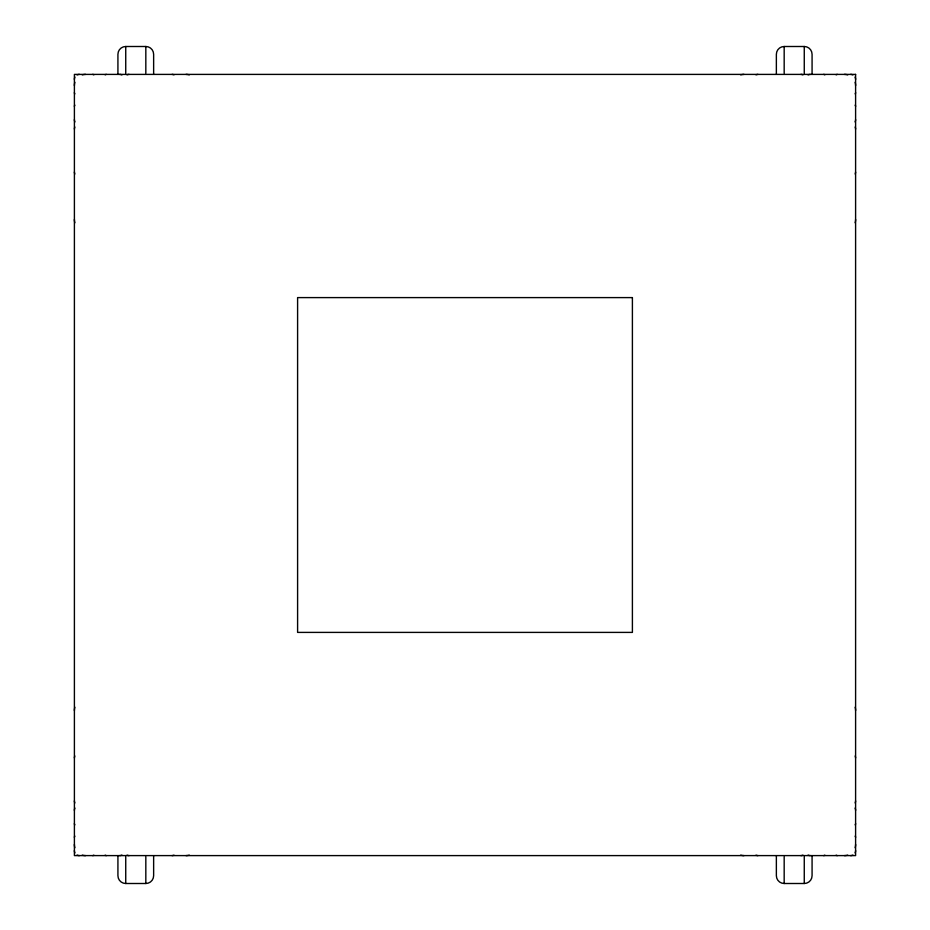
<?xml version="1.0" encoding="UTF-8"?>
<svg xmlns="http://www.w3.org/2000/svg" width="930" height="930" viewBox="0 0 930 930"><rect width="100%" height="100%" fill="white"/><g stroke="black" fill="none" stroke-linecap="round" stroke-linejoin="round"><path stroke-width="1.4" d="M117.924 74.377L117.924 54.312A7.812 7.812 0 0 1 125.736 46.5L145.824 46.5A7.812 7.812 0 0 1 153.636 54.312L153.636 74.377M776.364 74.377L776.364 54.312A7.812 7.812 0 0 1 784.176 46.5L804.264 46.5A7.812 7.812 0 0 1 812.076 54.312L812.076 74.377M117.924 855.623L117.924 875.688A7.812 7.812 0 0 0 125.736 883.5L145.824 883.5A7.812 7.812 0 0 0 153.636 875.688L153.636 855.623M776.364 855.623L776.364 875.688A7.812 7.812 0 0 0 784.176 883.5L804.264 883.5A7.812 7.812 0 0 0 812.076 875.688L812.076 855.623M804.264 46.5L804.264 73.226M804.264 856.774L804.264 883.5M784.176 46.5L784.176 73.226M784.176 856.774L784.176 883.5M145.824 46.5L145.824 73.226M145.824 856.774L145.824 883.5M125.736 46.5L125.736 73.226M125.736 856.774L125.736 883.5M74.4 710.52A11.16 11.16 0 0 1 74.9 707.23M85.56 855.6A11.16 11.16 0 0 1 82.27 855.1M74.9 847.73A11.16 11.16 0 0 1 74.4 844.44M189.29 855.1A11.16 11.16 0 0 1 186 855.6M855.1 707.23A11.16 11.16 0 0 1 855.6 710.52M855.6 844.44A11.16 11.16 0 0 1 855.1 847.73M847.73 855.1A11.16 11.16 0 0 1 844.44 855.6M744 855.6A11.16 11.16 0 0 1 740.71 855.1M74.9 222.77A11.16 11.16 0 0 1 74.4 219.48M74.4 85.56A11.16 11.16 0 0 1 74.9 82.27M82.27 74.9A11.16 11.16 0 0 1 85.56 74.4M186 74.4A11.16 11.16 0 0 1 189.29 74.9M855.6 219.48A11.16 11.16 0 0 1 855.1 222.77M844.44 74.4A11.16 11.16 0 0 1 847.73 74.9M855.1 82.27A11.16 11.16 0 0 1 855.6 85.56M740.71 74.9A11.16 11.16 0 0 1 744 74.4M129.142 855.577A8.172 5.778 -90 0 1 127.061 855.1M173.991 855.135A8.172 5.778 -90 0 1 171.992 855.577M74.9 802.939A8.207 5.801 0 0 1 74.423 800.846M74.435 758.008A8.172 5.778 0 0 1 74.865 756.009M802.939 855.1A8.207 5.801 90 0 1 800.846 855.577M758.008 855.577A8.172 5.778 90 0 1 756.009 855.135M855.565 800.858A8.172 5.778 0 0 1 855.1 802.939M855.135 756.009A8.172 5.778 0 0 1 855.565 758.008M127.061 74.9A8.207 5.801 90 0 1 129.154 74.423M171.992 74.423A8.172 5.778 90 0 1 173.991 74.865M74.435 129.142A8.172 5.778 0 0 1 74.9 127.061M74.865 173.991A8.172 5.778 0 0 1 74.435 171.992M800.858 74.423A8.172 5.778 -90 0 1 802.939 74.9M756.009 74.865A8.172 5.778 -90 0 1 758.008 74.423M855.1 127.061A8.207 5.801 0 0 1 855.577 129.154M855.565 171.992A8.172 5.778 0 0 1 855.135 173.991M855.6 119.598A5.022 5.022 0 0 1 855.042 121.9M808.1 74.958A5.022 5.022 0 0 1 810.402 74.4M850.578 74.4A5.022 5.022 0 0 1 852.88 74.958M855.042 77.12A5.022 5.022 0 0 1 855.6 79.422M836.175 74.888A1.674 1.674 0 0 1 837.349 74.4M823.631 74.4A1.674 1.674 0 0 1 824.805 74.888M855.112 105.195A1.674 1.674 0 0 1 855.6 106.369M855.6 92.651A1.674 1.674 0 0 1 855.112 93.825M74.4 79.422A5.022 5.022 0 0 1 74.958 77.12M77.12 74.958A5.022 5.022 0 0 1 79.422 74.4M119.598 74.4A5.022 5.022 0 0 1 121.9 74.958M105.195 74.888A1.674 1.674 0 0 1 106.369 74.4M92.651 74.4A1.674 1.674 0 0 1 93.825 74.888M74.958 121.9A5.022 5.022 0 0 1 74.4 119.598M74.4 106.369A1.674 1.674 0 0 1 74.888 105.195M74.888 93.825A1.674 1.674 0 0 1 74.4 92.651M810.402 855.6A5.022 5.022 0 0 1 808.1 855.042M824.805 855.112A1.674 1.674 0 0 1 823.631 855.6M855.6 850.578A5.022 5.022 0 0 1 855.042 852.88M852.88 855.042A5.022 5.022 0 0 1 850.578 855.6M855.042 808.1A5.022 5.022 0 0 1 855.6 810.402M837.349 855.6A1.674 1.674 0 0 1 836.175 855.112M855.112 836.175A1.674 1.674 0 0 1 855.6 837.349M855.6 823.631A1.674 1.674 0 0 1 855.112 824.805M79.422 855.6A5.022 5.022 0 0 1 77.12 855.042M74.958 852.88A5.022 5.022 0 0 1 74.4 850.578M93.825 855.112A1.674 1.674 0 0 1 92.651 855.6M121.9 855.042A5.022 5.022 0 0 1 119.598 855.6M74.4 810.402A5.022 5.022 0 0 1 74.958 808.1M106.369 855.6A1.674 1.674 0 0 1 105.195 855.112M74.4 837.349A1.674 1.674 0 0 1 74.888 836.175M74.888 824.805A1.674 1.674 0 0 1 74.4 823.631M855.6 74.4L74.4 74.4L74.4 855.6L855.6 855.6L855.6 74.4M632.4 297.6L297.6 297.6L297.6 632.4L632.4 632.4L632.4 297.6"/></g></svg>
